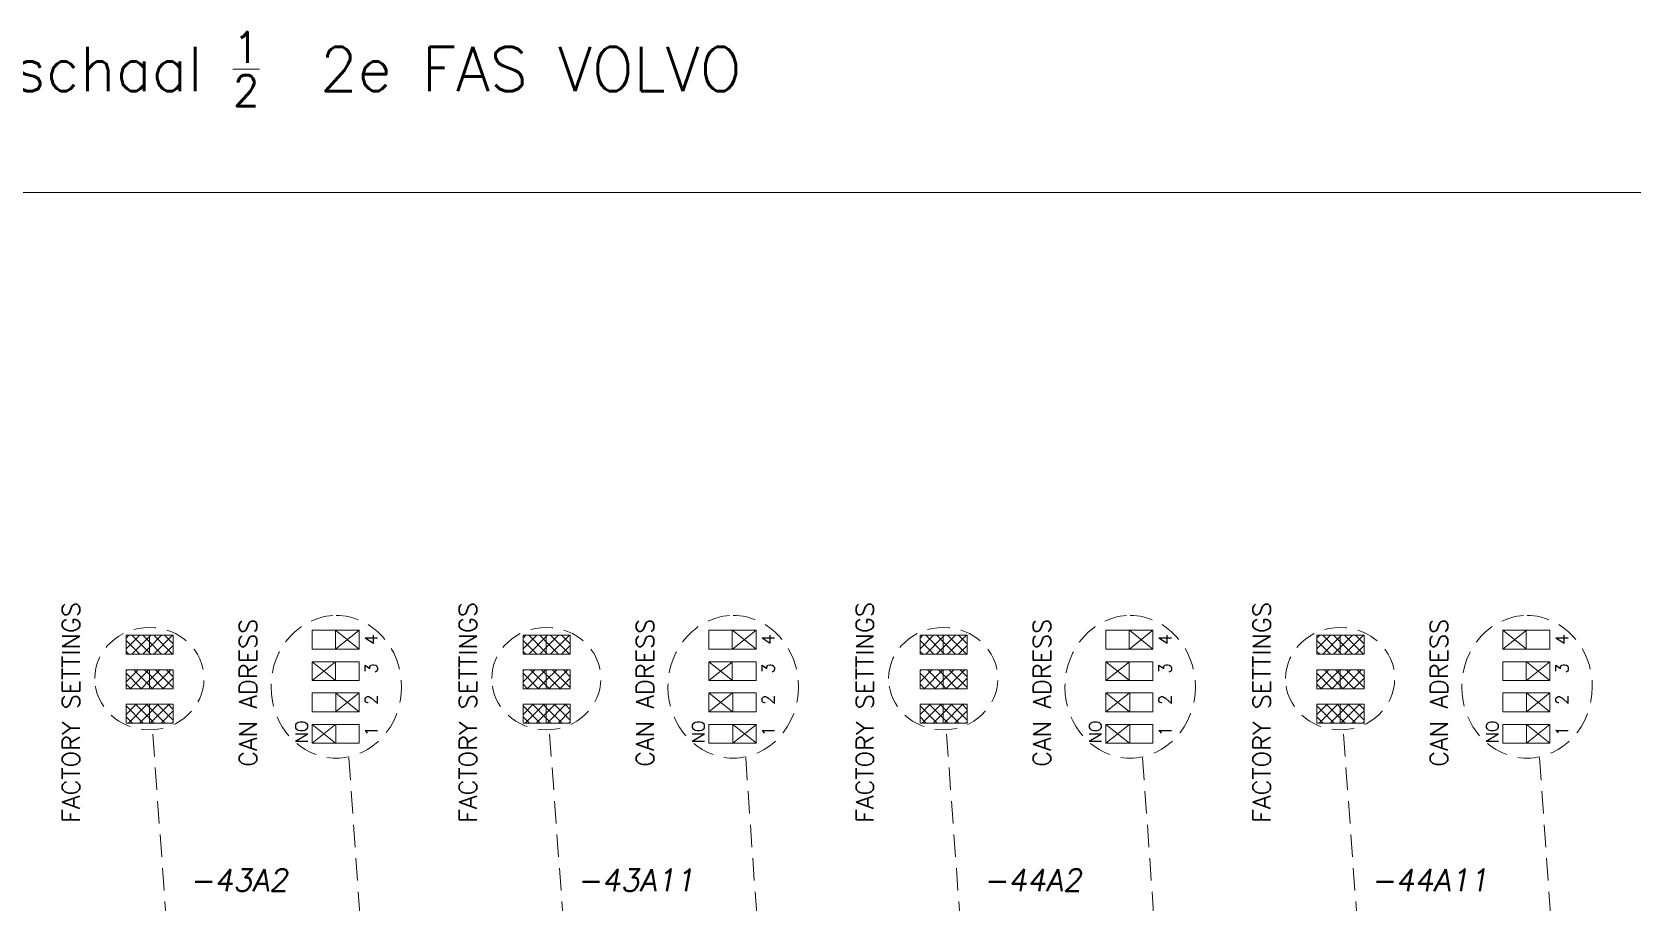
# Model space of a CAD drawing. Extents: x -2993 to 3661, y -4147 to -1441.
# Drawn here: x -2761 to -2579.6, y -2191.7 to -2093 of the extents above; entities that cross this region are included whole.
import ezdxf
from ezdxf.enums import TextEntityAlignment as Align

# ---------------------------------------------------------------- set-up
doc = ezdxf.new("R2010")
doc.units = 0
doc.header["$LTSCALE"] = 0.1
doc.header["$MEASUREMENT"] = 0
doc.linetypes.add('DASHED', pattern=[19.05, 12.7, -6.35])
doc.layers.get('0').update_dxf_attribs({"linetype": 'CONTINUOUS'})
doc.layers.add('DIM', color=5, linetype='CONTINUOUS')
doc.styles.get("Standard").update_dxf_attribs({"font": 'simplex.shx'})

msp = doc.modelspace()

# ---------------------------------------------------------------- linework, layer by layer
at = {"linetype": 'Continuous', "lineweight": 13}
for p, q in [((-2750.33, -2161.43), (-2744.99, -2161.43)), ((-2750.33, -2163.56), (-2750.33, -2161.43)), ((-2747.7, -2163.56), (-2747.7, -2161.43)), ((-2744.99, -2161.43), (-2744.99, -2163.56)), ((-2729.26, -2160.86), (-2723.92, -2160.86)), ((-2729.26, -2162.99), (-2729.26, -2160.86)), ((-2726.62, -2162.99), (-2726.62, -2160.86)), ((-2723.92, -2160.86), (-2723.92, -2162.99)), ((-2705.33, -2161.43), (-2699.99, -2161.43)), ((-2705.33, -2163.56), (-2705.33, -2161.43)), ((-2702.7, -2163.56), (-2702.7, -2161.43)), ((-2699.99, -2161.43), (-2699.99, -2163.56)), ((-2684.26, -2160.86), (-2678.92, -2160.86)), ((-2684.26, -2162.99), (-2684.26, -2160.86)), ((-2681.62, -2162.99), (-2681.62, -2160.86)), ((-2678.92, -2160.86), (-2678.92, -2162.99)), ((-2660.33, -2161.43), (-2654.99, -2161.43)), ((-2660.33, -2163.56), (-2660.33, -2161.43)), ((-2657.7, -2163.56), (-2657.7, -2161.43)), ((-2654.99, -2161.43), (-2654.99, -2163.56)), ((-2639.26, -2160.86), (-2633.92, -2160.86)), ((-2639.26, -2162.99), (-2639.26, -2160.86)), ((-2636.62, -2162.99), (-2636.62, -2160.86)), ((-2633.92, -2160.86), (-2633.92, -2162.99)), ((-2615.33, -2161.43), (-2609.99, -2161.43)), ((-2615.33, -2163.56), (-2615.33, -2161.43)), ((-2612.7, -2163.56), (-2612.7, -2161.43)), ((-2609.99, -2161.43), (-2609.99, -2163.56)), ((-2594.26, -2160.86), (-2588.92, -2160.86)), ((-2594.26, -2162.99), (-2594.26, -2160.86)), ((-2591.62, -2162.99), (-2591.62, -2160.86)), ((-2588.92, -2160.86), (-2588.92, -2162.99)), ((-2744.99, -2163.56), (-2750.33, -2163.56)), ((-2723.92, -2162.99), (-2729.26, -2162.99)), ((-2699.99, -2163.56), (-2705.33, -2163.56)), ((-2678.92, -2162.99), (-2684.26, -2162.99)), ((-2654.99, -2163.56), (-2660.33, -2163.56)), ((-2633.92, -2162.99), (-2639.26, -2162.99)), ((-2609.99, -2163.56), (-2615.33, -2163.56)), ((-2588.92, -2162.99), (-2594.26, -2162.99)), ((-2750.33, -2165.34), (-2744.99, -2165.34)), ((-2750.33, -2167.48), (-2750.33, -2165.34)), ((-2747.7, -2167.48), (-2747.7, -2165.34)), ((-2744.99, -2165.34), (-2744.99, -2167.48)), ((-2729.26, -2164.42), (-2723.92, -2164.42)), ((-2729.26, -2166.55), (-2729.26, -2164.42)), ((-2726.62, -2166.55), (-2726.62, -2164.42)), ((-2723.92, -2164.42), (-2723.92, -2166.55)), ((-2705.33, -2165.34), (-2699.99, -2165.34)), ((-2705.33, -2167.48), (-2705.33, -2165.34)), ((-2702.7, -2167.48), (-2702.7, -2165.34)), ((-2699.99, -2165.34), (-2699.99, -2167.48)), ((-2684.26, -2164.42), (-2678.92, -2164.42)), ((-2684.26, -2166.55), (-2684.26, -2164.42)), ((-2681.62, -2166.55), (-2681.62, -2164.42)), ((-2678.92, -2164.42), (-2678.92, -2166.55)), ((-2660.33, -2165.34), (-2654.99, -2165.34)), ((-2660.33, -2167.48), (-2660.33, -2165.34)), ((-2657.7, -2167.48), (-2657.7, -2165.34)), ((-2654.99, -2165.34), (-2654.99, -2167.48)), ((-2639.26, -2164.42), (-2633.92, -2164.42)), ((-2639.26, -2166.55), (-2639.26, -2164.42)), ((-2636.62, -2166.55), (-2636.62, -2164.42)), ((-2633.92, -2164.42), (-2633.92, -2166.55)), ((-2615.33, -2165.34), (-2609.99, -2165.34)), ((-2615.33, -2167.48), (-2615.33, -2165.34)), ((-2612.7, -2167.48), (-2612.7, -2165.34)), ((-2609.99, -2165.34), (-2609.99, -2167.48)), ((-2594.26, -2164.42), (-2588.92, -2164.42)), ((-2594.26, -2166.55), (-2594.26, -2164.42)), ((-2591.62, -2166.55), (-2591.62, -2164.42)), ((-2588.92, -2164.42), (-2588.92, -2166.55)), ((-2744.99, -2167.48), (-2750.33, -2167.48)), ((-2723.92, -2166.55), (-2729.26, -2166.55)), ((-2699.99, -2167.48), (-2705.33, -2167.48)), ((-2678.92, -2166.55), (-2684.26, -2166.55)), ((-2654.99, -2167.48), (-2660.33, -2167.48)), ((-2633.92, -2166.55), (-2639.26, -2166.55)), ((-2609.99, -2167.48), (-2615.33, -2167.48)), ((-2588.92, -2166.55), (-2594.26, -2166.55)), ((-2750.33, -2169.25), (-2744.99, -2169.25)), ((-2750.33, -2171.39), (-2750.33, -2169.25)), ((-2747.7, -2171.39), (-2747.7, -2169.25)), ((-2744.99, -2169.25), (-2744.99, -2171.39)), ((-2723.92, -2167.97), (-2729.26, -2167.97)), ((-2729.26, -2167.97), (-2729.26, -2170.11)), ((-2726.56, -2170.11), (-2726.56, -2167.97)), ((-2723.92, -2170.11), (-2723.92, -2167.97)), ((-2705.33, -2169.25), (-2699.99, -2169.25)), ((-2705.33, -2171.39), (-2705.33, -2169.25)), ((-2702.7, -2171.39), (-2702.7, -2169.25)), ((-2699.99, -2169.25), (-2699.99, -2171.39)), ((-2678.92, -2167.97), (-2684.26, -2167.97)), ((-2684.26, -2167.97), (-2684.26, -2170.11)), ((-2681.56, -2170.11), (-2681.56, -2167.97)), ((-2678.92, -2170.11), (-2678.92, -2167.97)), ((-2660.33, -2169.25), (-2654.99, -2169.25)), ((-2660.33, -2171.39), (-2660.33, -2169.25)), ((-2657.7, -2171.39), (-2657.7, -2169.25)), ((-2654.99, -2169.25), (-2654.99, -2171.39)), ((-2633.92, -2167.97), (-2639.26, -2167.97)), ((-2639.26, -2167.97), (-2639.26, -2170.11)), ((-2636.56, -2170.11), (-2636.56, -2167.97)), ((-2633.92, -2170.11), (-2633.92, -2167.97)), ((-2615.33, -2169.25), (-2609.99, -2169.25)), ((-2615.33, -2171.39), (-2615.33, -2169.25)), ((-2612.7, -2171.39), (-2612.7, -2169.25)), ((-2609.99, -2169.25), (-2609.99, -2171.39)), ((-2588.92, -2167.97), (-2594.26, -2167.97)), ((-2594.26, -2167.97), (-2594.26, -2170.11)), ((-2591.56, -2170.11), (-2591.56, -2167.97)), ((-2588.92, -2170.11), (-2588.92, -2167.97)), ((-2729.26, -2170.11), (-2723.92, -2170.11)), ((-2684.26, -2170.11), (-2678.92, -2170.11)), ((-2639.26, -2170.11), (-2633.92, -2170.11)), ((-2594.26, -2170.11), (-2588.92, -2170.11)), ((-2744.99, -2171.39), (-2750.33, -2171.39)), ((-2723.92, -2171.53), (-2729.26, -2171.53)), ((-2729.26, -2171.53), (-2729.26, -2173.66)), ((-2726.56, -2173.66), (-2726.56, -2171.53)), ((-2723.92, -2173.66), (-2723.92, -2171.53)), ((-2699.99, -2171.39), (-2705.33, -2171.39)), ((-2678.92, -2171.53), (-2684.26, -2171.53)), ((-2684.26, -2171.53), (-2684.26, -2173.66)), ((-2681.56, -2173.66), (-2681.56, -2171.53)), ((-2678.92, -2173.66), (-2678.92, -2171.53)), ((-2654.99, -2171.39), (-2660.33, -2171.39)), ((-2633.92, -2171.53), (-2639.26, -2171.53)), ((-2639.26, -2171.53), (-2639.26, -2173.66)), ((-2636.56, -2173.66), (-2636.56, -2171.53)), ((-2633.92, -2173.66), (-2633.92, -2171.53)), ((-2609.99, -2171.39), (-2615.33, -2171.39)), ((-2588.92, -2171.53), (-2594.26, -2171.53)), ((-2594.26, -2171.53), (-2594.26, -2173.66)), ((-2591.56, -2173.66), (-2591.56, -2171.53)), ((-2588.92, -2173.66), (-2588.92, -2171.53)), ((-2729.26, -2173.66), (-2723.92, -2173.66)), ((-2684.26, -2173.66), (-2678.92, -2173.66)), ((-2639.26, -2173.66), (-2633.92, -2173.66)), ((-2594.26, -2173.66), (-2588.92, -2173.66))]:
    msp.add_line(p, q, dxfattribs=at)
at = {"lineweight": 13}
for p, q in [((-2750.33, -2161.74), (-2750.02, -2161.43)), ((-2750.33, -2162.97), (-2748.79, -2161.43)), ((-2748.78, -2163.56), (-2750.33, -2162.02)), ((-2747.7, -2163.42), (-2749.68, -2161.43)), ((-2749.68, -2163.56), (-2747.7, -2161.58)), ((-2747.7, -2162.18), (-2748.44, -2161.43)), ((-2747.7, -2161.58), (-2747.55, -2161.43)), ((-2747.7, -2162.82), (-2746.31, -2161.43)), ((-2746.31, -2163.56), (-2747.7, -2162.18)), ((-2747.21, -2163.56), (-2745.07, -2161.43)), ((-2745.07, -2163.56), (-2747.21, -2161.43)), ((-2744.99, -2162.4), (-2745.97, -2161.43)), ((-2705.33, -2161.74), (-2705.02, -2161.43)), ((-2705.33, -2162.97), (-2703.79, -2161.43)), ((-2703.78, -2163.56), (-2705.33, -2162.02)), ((-2702.7, -2163.42), (-2704.68, -2161.43)), ((-2704.68, -2163.56), (-2702.7, -2161.58)), ((-2702.7, -2162.18), (-2703.44, -2161.43)), ((-2702.7, -2161.58), (-2702.55, -2161.43)), ((-2702.7, -2162.82), (-2701.31, -2161.43)), ((-2701.31, -2163.56), (-2702.7, -2162.18)), ((-2702.21, -2163.56), (-2700.07, -2161.43)), ((-2700.07, -2163.56), (-2702.21, -2161.43)), ((-2699.99, -2162.4), (-2700.97, -2161.43)), ((-2660.33, -2161.74), (-2660.02, -2161.43)), ((-2660.33, -2162.97), (-2658.79, -2161.43)), ((-2658.78, -2163.56), (-2660.33, -2162.02)), ((-2657.7, -2163.42), (-2659.68, -2161.43)), ((-2659.68, -2163.56), (-2657.7, -2161.58)), ((-2657.7, -2162.18), (-2658.44, -2161.43)), ((-2657.7, -2161.58), (-2657.55, -2161.43)), ((-2657.7, -2162.82), (-2656.31, -2161.43)), ((-2656.31, -2163.56), (-2657.7, -2162.18)), ((-2657.21, -2163.56), (-2655.07, -2161.43)), ((-2655.07, -2163.56), (-2657.21, -2161.43)), ((-2654.99, -2162.4), (-2655.97, -2161.43)), ((-2615.33, -2161.74), (-2615.02, -2161.43)), ((-2615.33, -2162.97), (-2613.79, -2161.43)), ((-2613.78, -2163.56), (-2615.33, -2162.02)), ((-2612.7, -2163.42), (-2614.68, -2161.43)), ((-2614.68, -2163.56), (-2612.7, -2161.58)), ((-2612.7, -2162.18), (-2613.44, -2161.43)), ((-2612.7, -2161.58), (-2612.55, -2161.43)), ((-2612.7, -2162.82), (-2611.31, -2161.43)), ((-2611.31, -2163.56), (-2612.7, -2162.18)), ((-2612.21, -2163.56), (-2610.07, -2161.43)), ((-2610.07, -2163.56), (-2612.21, -2161.43)), ((-2609.99, -2162.4), (-2610.97, -2161.43)), ((-2750.02, -2163.56), (-2750.33, -2163.26)), ((-2748.45, -2163.56), (-2747.7, -2162.82)), ((-2747.55, -2163.56), (-2747.7, -2163.42)), ((-2745.97, -2163.56), (-2744.99, -2162.59)), ((-2705.02, -2163.56), (-2705.33, -2163.26)), ((-2703.45, -2163.56), (-2702.7, -2162.82)), ((-2702.55, -2163.56), (-2702.7, -2163.42)), ((-2700.97, -2163.56), (-2699.99, -2162.59)), ((-2660.02, -2163.56), (-2660.33, -2163.26)), ((-2658.45, -2163.56), (-2657.7, -2162.82)), ((-2657.55, -2163.56), (-2657.7, -2163.42)), ((-2655.97, -2163.56), (-2654.99, -2162.59)), ((-2615.02, -2163.56), (-2615.33, -2163.26)), ((-2613.45, -2163.56), (-2612.7, -2162.82)), ((-2612.55, -2163.56), (-2612.7, -2163.42)), ((-2610.97, -2163.56), (-2609.99, -2162.59)), ((-2750.33, -2165.45), (-2750.22, -2165.34)), ((-2750.33, -2166.69), (-2748.99, -2165.34)), ((-2748.59, -2167.48), (-2750.33, -2165.73)), ((-2749.88, -2167.48), (-2747.75, -2165.34)), ((-2747.7, -2167.13), (-2749.48, -2165.34)), ((-2747.7, -2165.89), (-2748.24, -2165.34)), ((-2747.7, -2166.53), (-2746.51, -2165.34)), ((-2747.41, -2167.48), (-2745.27, -2165.34)), ((-2744.99, -2167.35), (-2747.01, -2165.34)), ((-2744.99, -2166.12), (-2745.77, -2165.34)), ((-2705.33, -2165.45), (-2705.22, -2165.34)), ((-2705.33, -2166.69), (-2703.99, -2165.34)), ((-2703.59, -2167.48), (-2705.33, -2165.73)), ((-2704.88, -2167.48), (-2702.75, -2165.34)), ((-2702.7, -2167.13), (-2704.48, -2165.34)), ((-2702.7, -2165.89), (-2703.24, -2165.34)), ((-2702.7, -2166.53), (-2701.51, -2165.34)), ((-2702.41, -2167.48), (-2700.27, -2165.34)), ((-2699.99, -2167.35), (-2702.01, -2165.34)), ((-2699.99, -2166.12), (-2700.77, -2165.34)), ((-2660.33, -2165.45), (-2660.22, -2165.34)), ((-2660.33, -2166.69), (-2658.99, -2165.34)), ((-2658.59, -2167.48), (-2660.33, -2165.73)), ((-2659.88, -2167.48), (-2657.75, -2165.34)), ((-2657.7, -2167.13), (-2659.48, -2165.34)), ((-2657.7, -2165.89), (-2658.24, -2165.34)), ((-2657.7, -2166.53), (-2656.51, -2165.34)), ((-2657.41, -2167.48), (-2655.27, -2165.34)), ((-2654.99, -2167.35), (-2657.01, -2165.34)), ((-2654.99, -2166.12), (-2655.77, -2165.34)), ((-2615.33, -2165.45), (-2615.22, -2165.34)), ((-2615.33, -2166.69), (-2613.99, -2165.34)), ((-2613.59, -2167.48), (-2615.33, -2165.73)), ((-2614.88, -2167.48), (-2612.75, -2165.34)), ((-2612.7, -2167.13), (-2614.48, -2165.34)), ((-2612.7, -2165.89), (-2613.24, -2165.34)), ((-2612.7, -2166.53), (-2611.51, -2165.34)), ((-2612.41, -2167.48), (-2610.27, -2165.34)), ((-2609.99, -2167.35), (-2612.01, -2165.34)), ((-2609.99, -2166.12), (-2610.77, -2165.34)), ((-2749.82, -2167.48), (-2750.33, -2166.97)), ((-2748.64, -2167.48), (-2747.7, -2166.53)), ((-2746.11, -2167.48), (-2747.7, -2165.89)), ((-2747.35, -2167.48), (-2747.7, -2167.13)), ((-2746.17, -2167.48), (-2744.99, -2166.3)), ((-2704.82, -2167.48), (-2705.33, -2166.97)), ((-2703.64, -2167.48), (-2702.7, -2166.53)), ((-2701.11, -2167.48), (-2702.7, -2165.89)), ((-2702.35, -2167.48), (-2702.7, -2167.13)), ((-2701.17, -2167.48), (-2699.99, -2166.3)), ((-2659.82, -2167.48), (-2660.33, -2166.97)), ((-2658.64, -2167.48), (-2657.7, -2166.53)), ((-2656.11, -2167.48), (-2657.7, -2165.89)), ((-2657.35, -2167.48), (-2657.7, -2167.13)), ((-2656.17, -2167.48), (-2654.99, -2166.3)), ((-2614.82, -2167.48), (-2615.33, -2166.97)), ((-2613.64, -2167.48), (-2612.7, -2166.53)), ((-2611.11, -2167.48), (-2612.7, -2165.89)), ((-2612.35, -2167.48), (-2612.7, -2167.13)), ((-2611.17, -2167.48), (-2609.99, -2166.3)), ((-2750.33, -2170.4), (-2749.19, -2169.25)), ((-2748.39, -2171.39), (-2750.33, -2169.44)), ((-2750.08, -2171.39), (-2747.95, -2169.25)), ((-2747.7, -2170.84), (-2749.28, -2169.25)), ((-2747.7, -2169.6), (-2748.04, -2169.25)), ((-2747.7, -2170.24), (-2746.71, -2169.25)), ((-2747.61, -2171.39), (-2745.47, -2169.25)), ((-2744.99, -2171.07), (-2746.81, -2169.25)), ((-2744.99, -2169.83), (-2745.57, -2169.25)), ((-2705.33, -2170.4), (-2704.19, -2169.25)), ((-2703.39, -2171.39), (-2705.33, -2169.44)), ((-2705.08, -2171.39), (-2702.95, -2169.25)), ((-2702.7, -2170.84), (-2704.28, -2169.25)), ((-2702.7, -2169.6), (-2703.04, -2169.25)), ((-2702.7, -2170.24), (-2701.71, -2169.25)), ((-2702.61, -2171.39), (-2700.47, -2169.25)), ((-2699.99, -2171.07), (-2701.81, -2169.25)), ((-2699.99, -2169.83), (-2700.57, -2169.25)), ((-2660.33, -2170.4), (-2659.19, -2169.25)), ((-2658.39, -2171.39), (-2660.33, -2169.44)), ((-2660.08, -2171.39), (-2657.95, -2169.25)), ((-2657.7, -2170.84), (-2659.28, -2169.25)), ((-2657.7, -2169.6), (-2658.04, -2169.25)), ((-2657.7, -2170.24), (-2656.71, -2169.25)), ((-2657.61, -2171.39), (-2655.47, -2169.25)), ((-2654.99, -2171.07), (-2656.81, -2169.25)), ((-2654.99, -2169.83), (-2655.57, -2169.25)), ((-2615.33, -2170.4), (-2614.19, -2169.25)), ((-2613.39, -2171.39), (-2615.33, -2169.44)), ((-2615.08, -2171.39), (-2612.95, -2169.25)), ((-2612.7, -2170.84), (-2614.28, -2169.25)), ((-2612.7, -2169.6), (-2613.04, -2169.25)), ((-2612.7, -2170.24), (-2611.71, -2169.25)), ((-2612.61, -2171.39), (-2610.47, -2169.25)), ((-2609.99, -2171.07), (-2611.81, -2169.25)), ((-2609.99, -2169.83), (-2610.57, -2169.25)), ((-2749.62, -2171.39), (-2750.33, -2170.68)), ((-2748.84, -2171.39), (-2747.7, -2170.24)), ((-2745.91, -2171.39), (-2747.7, -2169.6)), ((-2747.15, -2171.39), (-2747.7, -2170.84)), ((-2746.37, -2171.39), (-2744.99, -2170.01)), ((-2745.13, -2171.39), (-2744.99, -2171.25)), ((-2704.62, -2171.39), (-2705.33, -2170.68)), ((-2703.84, -2171.39), (-2702.7, -2170.24)), ((-2700.91, -2171.39), (-2702.7, -2169.6)), ((-2702.15, -2171.39), (-2702.7, -2170.84)), ((-2701.37, -2171.39), (-2699.99, -2170.01)), ((-2700.13, -2171.39), (-2699.99, -2171.25)), ((-2659.62, -2171.39), (-2660.33, -2170.68)), ((-2658.84, -2171.39), (-2657.7, -2170.24)), ((-2655.91, -2171.39), (-2657.7, -2169.6)), ((-2657.15, -2171.39), (-2657.7, -2170.84)), ((-2656.37, -2171.39), (-2654.99, -2170.01)), ((-2655.13, -2171.39), (-2654.99, -2171.25)), ((-2614.62, -2171.39), (-2615.33, -2170.68)), ((-2613.84, -2171.39), (-2612.7, -2170.24)), ((-2610.91, -2171.39), (-2612.7, -2169.6)), ((-2612.15, -2171.39), (-2612.7, -2170.84)), ((-2611.37, -2171.39), (-2609.99, -2170.01)), ((-2610.13, -2171.39), (-2609.99, -2171.25))]:
    msp.add_line(p, q, dxfattribs=at)
at = {"color": 7, "lineweight": 13}
for p, q in [((-2723.92, -2160.86), (-2726.59, -2162.99)), ((-2726.59, -2160.86), (-2723.92, -2162.99)), ((-2678.92, -2160.86), (-2681.59, -2162.99)), ((-2681.59, -2160.86), (-2678.92, -2162.99)), ((-2633.92, -2160.86), (-2636.59, -2162.99)), ((-2636.59, -2160.86), (-2633.92, -2162.99)), ((-2591.59, -2160.86), (-2594.26, -2162.99)), ((-2594.26, -2160.86), (-2591.59, -2162.99)), ((-2726.59, -2164.42), (-2729.26, -2166.55)), ((-2729.26, -2164.42), (-2726.59, -2166.55)), ((-2681.59, -2164.42), (-2684.26, -2166.55)), ((-2684.26, -2164.42), (-2681.59, -2166.55)), ((-2636.59, -2164.42), (-2639.26, -2166.55)), ((-2639.26, -2164.42), (-2636.59, -2166.55)), ((-2588.92, -2164.42), (-2591.59, -2166.55)), ((-2591.59, -2164.42), (-2588.92, -2166.55)), ((-2723.92, -2167.97), (-2726.59, -2170.11)), ((-2726.59, -2167.97), (-2723.92, -2170.11)), ((-2681.59, -2167.97), (-2684.26, -2170.11)), ((-2684.26, -2167.97), (-2681.59, -2170.11)), ((-2636.59, -2167.97), (-2639.26, -2170.11)), ((-2639.26, -2167.97), (-2636.59, -2170.11)), ((-2588.92, -2167.97), (-2591.59, -2170.11)), ((-2591.59, -2167.97), (-2588.92, -2170.11)), ((-2726.59, -2171.53), (-2729.26, -2173.66)), ((-2729.26, -2171.53), (-2726.59, -2173.66)), ((-2678.89, -2171.53), (-2681.56, -2173.66)), ((-2681.56, -2171.53), (-2678.89, -2173.66)), ((-2636.59, -2171.53), (-2639.26, -2173.66)), ((-2639.26, -2171.53), (-2636.59, -2173.66)), ((-2588.92, -2171.53), (-2591.59, -2173.66)), ((-2591.59, -2171.53), (-2588.92, -2173.66))]:
    msp.add_line(p, q, dxfattribs=at)
at = {"linetype": 'DASHED', "lineweight": 13, "ltscale": 2}
for p, q in [((-2743.25, -2228.36), (-2747.36, -2172.14)), ((-2698.25, -2228.36), (-2702.36, -2172.14)), ((-2653.25, -2228.36), (-2657.36, -2172.14)), ((-2608.25, -2228.36), (-2612.36, -2172.14)), ((-2721.46, -2227.26), (-2725.1, -2175.21)), ((-2676.46, -2227.26), (-2680.1, -2175.21)), ((-2631.46, -2227.26), (-2635.1, -2175.21)), ((-2586.46, -2227.26), (-2590.1, -2175.21))]:
    msp.add_line(p, q, dxfattribs=at)
for centre, major_axis, ratio in [((-2726.51, -2167.27), (0, 8.09), 0.914373), ((-2681.51, -2167.27), (0, 8.09), 0.914373), ((-2636.51, -2167.27), (0, 8.09), 0.914373), ((-2591.51, -2167.27), (0, 8.09), 0.914373), ((-2747.7, -2166.34), (-6.19, 0.01), 0.938062), ((-2702.7, -2166.34), (-6.19, 0.01), 0.938062), ((-2657.7, -2166.34), (-6.19, 0.01), 0.938062), ((-2612.7, -2166.34), (-6.19, 0.01), 0.938062)]:
    msp.add_ellipse(centre, major_axis=major_axis, ratio=ratio, dxfattribs=at)
at = {"layer": 'DIM', "lineweight": 13}
msp.add_lwpolyline([(-2403.94, -2503.04), (-2993.38, -2503.04), (-2993.38, -2111.22), (-2403.94, -2111.22)], close=True, dxfattribs=at)

# ---------------------------------------------------------------- texts
at = {"lineweight": 13, "text_generation_flag": 6}
for s, p in [('FACTORY SETTINGS', (-2755.59, -2182.68)), ('FACTORY SETTINGS', (-2710.59, -2182.68)), ('FACTORY SETTINGS', (-2665.59, -2182.68)), ('FACTORY SETTINGS', (-2620.59, -2182.68)), ('CAN ADRESS', (-2735.51, -2176.35)), ('CAN ADRESS', (-2690.51, -2176.35)), ('CAN ADRESS', (-2645.51, -2176.35)), ('CAN ADRESS', (-2600.51, -2176.35))]:
    msp.add_text(s, height=2, rotation=270, dxfattribs=at).set_placement(p)
at = {"linetype": 'Continuous', "lineweight": 13, "text_generation_flag": 6}
for s, p in [('4', (-2721.84, -2162.49)), ('4', (-2676.84, -2162.49)), ('4', (-2631.84, -2162.49)), ('4', (-2586.84, -2162.49)), ('3', (-2721.84, -2165.78)), ('3', (-2676.84, -2165.78)), ('3', (-2631.84, -2165.78)), ('3', (-2586.84, -2165.78)), ('2', (-2721.84, -2169.34)), ('2', (-2676.84, -2169.34)), ('2', (-2631.84, -2169.34)), ('2', (-2586.84, -2169.34)), ('1', (-2721.84, -2172.89)), ('1', (-2676.84, -2172.89)), ('1', (-2631.84, -2172.89)), ('1', (-2586.84, -2172.89))]:
    msp.add_text(s, height=1.4, rotation=270, dxfattribs=at).set_placement(p)
at = {"linetype": 'Continuous', "lineweight": 13}
for p in [(-2731.15, -2171.09), (-2686.15, -2171.09), (-2641.15, -2171.09), (-2596.15, -2171.09)]:
    msp.add_text('ON', height=1.4, rotation=270, dxfattribs=at).set_placement(p)
at = {"lineweight": 13, "oblique": 10, "text_generation_flag": 6}
for s, p in [('-43A2', (-2737.56, -2190.44)), ('-43A11', (-2692.56, -2190.44)), ('-44A2', (-2647.56, -2190.44)), ('-44A11', (-2602.56, -2190.44))]:
    msp.add_text(s, height=2.5, rotation=180, dxfattribs=at).set_placement(p, align=Align.CENTER)
at = {"layer": 'DIM', "lineweight": 13, "insert": (-2816.66, -2093), "char_height": 5, "attachment_point": 1}
msp.add_mtext_dynamic_manual_height_columns('\\A1;print layout op schaal {\\H0.7x;\\S1/2;}  2e FAS VOLVO', width=250.0738, gutter_width=25, heights=[0], dxfattribs=at)

doc.saveas('drawing.dxf')
